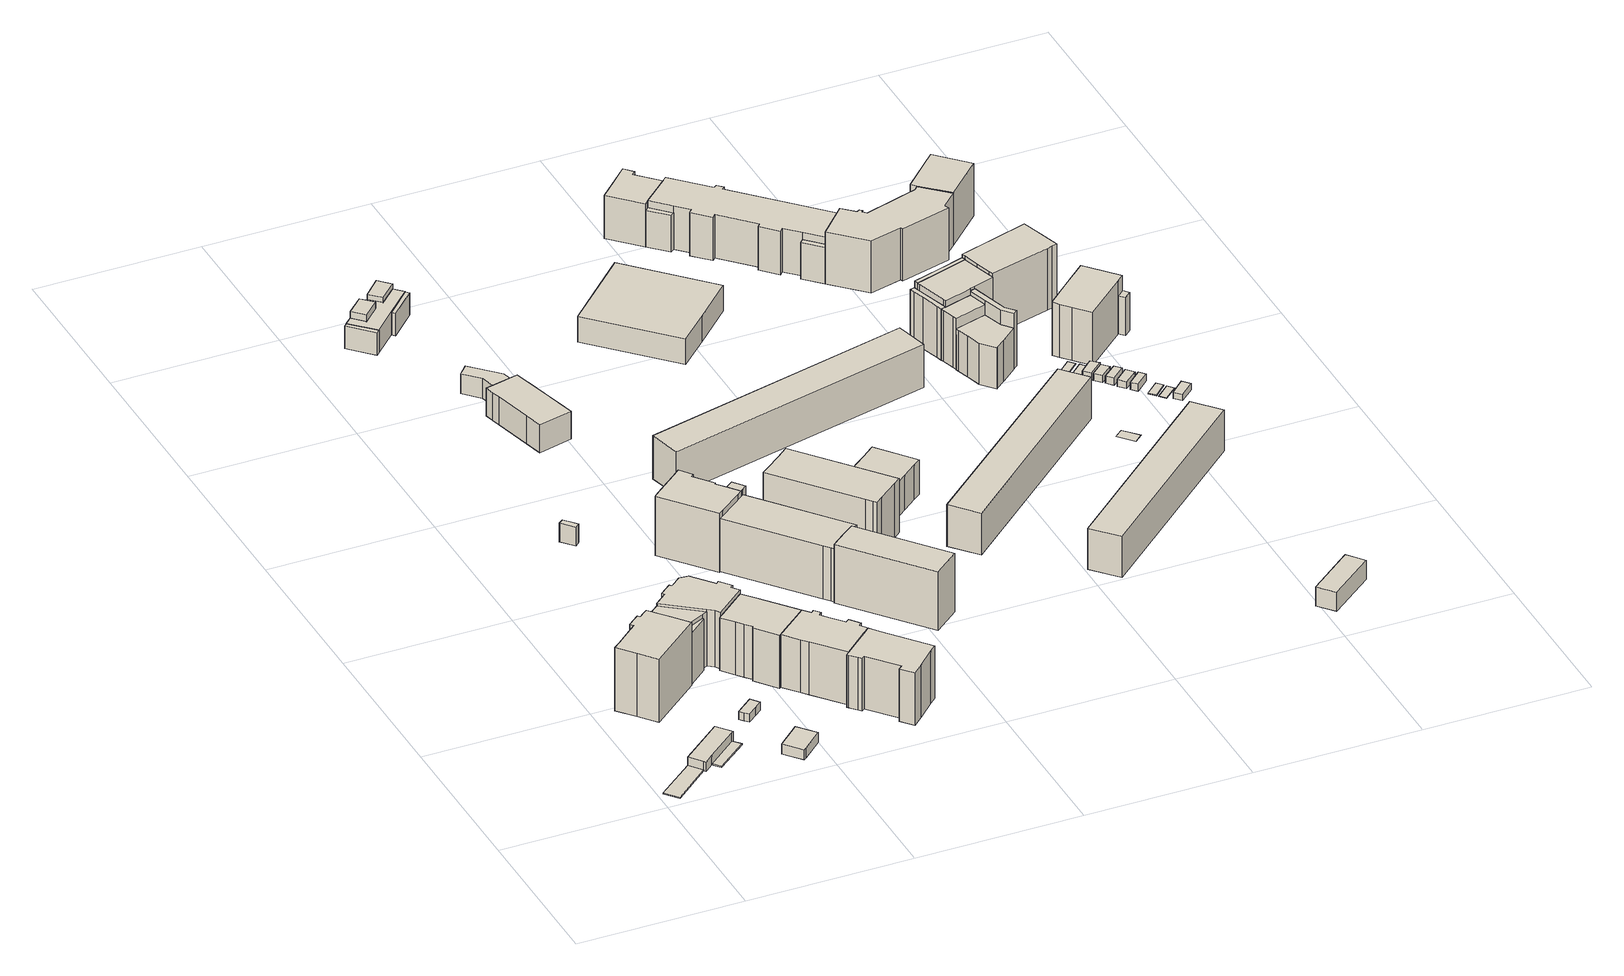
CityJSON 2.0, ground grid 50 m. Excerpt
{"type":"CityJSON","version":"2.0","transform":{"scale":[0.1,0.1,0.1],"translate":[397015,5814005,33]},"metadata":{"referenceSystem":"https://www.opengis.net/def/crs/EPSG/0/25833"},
"CityObjects":{
"building1":{"type":"Building","attributes":{"Gemeindeschluessel":"11000009","BezugspunktDach":"2200","function":"31001_2463","measuredHeight":0.417,"storeysAboveGround":1},"address":[{"country":"Germany","locality":"Berlin","thoroughfareNumber":"5 (2)","thoroughfareName":"Rinkartstraße"}],"geometry":[{"type":"Solid","lod":"1","boundaries":[[[[0,1,2,3]],[[4,5,6,7]],[[4,7,3,2]],[[5,4,2,1]],[[6,5,1,0]],[[7,6,0,3]]]]}]},
"building2":{"type":"Building","attributes":{"Gemeindeschluessel":"11000009","BezugspunktDach":"2200","function":"31001_2463","measuredHeight":3,"storeysAboveGround":1},"address":[{"country":"Germany","locality":"Berlin","thoroughfareNumber":"5 (1)","thoroughfareName":"Rinkartstraße"}],"geometry":[{"type":"Solid","lod":"1","boundaries":[[[[8,9,10,11,12,13,14]],[[15,16,17,18,19,5,4]],[[15,4,14,13]],[[16,15,13,12]],[[17,16,12,11]],[[18,17,11,10]],[[19,18,10,9]],[[5,19,9,8]],[[4,5,8,14]]]]}]},
"building3":{"type":"Building","attributes":{"Gemeindeschluessel":"11000009","BezugspunktDach":"2200","function":"31001_2020","measuredHeight":0.44,"storeysAboveGround":1},"address":[{"country":"Germany","locality":"Berlin","thoroughfareNumber":"176 (1)","thoroughfareName":"Kiefholzstraße"}],"geometry":[{"type":"Solid","lod":"1","boundaries":[[[[20,21,22,23]],[[17,24,25,18]],[[17,18,23,22]],[[24,17,22,21]],[[25,24,21,20]],[[18,25,20,23]]]]}]},
"building4":{"type":"Building","attributes":{"Gemeindeschluessel":"11000009","BezugspunktDach":"2200","function":"31001_1010","measuredHeight":25.44,"storeysAboveGround":4},"address":[{"country":"Germany","locality":"Berlin","thoroughfareNumber":"3","thoroughfareName":"Rinkartstraße"}],"geometry":[{"type":"Solid","lod":"1","boundaries":[[[[26,27,28,29,30,31,32,33,34,35,36,37,38,39]],[[40,41,42,43,44,45,46,47,48,49,50,51,52,53]],[[40,53,39,38]],[[41,40,38,37]],[[42,41,37,36]],[[43,42,36,35]],[[44,43,35,34]],[[45,44,34,33]],[[46,45,33,32]],[[47,46,32,31]],[[48,47,31,30]],[[49,48,30,29]],[[50,49,29,28]],[[51,50,28,27]],[[52,51,27,26]],[[53,52,26,39]]]]}]},
"building5":{"type":"Building","attributes":{"Gemeindeschluessel":"11000009","BezugspunktDach":"2200","function":"31001_2020","measuredHeight":3.13,"storeysAboveGround":1},"address":[{"country":"Germany","locality":"Berlin","thoroughfareNumber":"176 (2)","thoroughfareName":"Kiefholzstraße"}],"geometry":[{"type":"Solid","lod":"1","boundaries":[[[[54,55,56,57,58]],[[59,60,61,62,63]],[[59,63,58,57]],[[60,59,57,56]],[[61,60,56,55]],[[62,61,55,54]],[[63,62,54,58]]]]}]},
"building6":{"type":"Building","attributes":{"Gemeindeschluessel":"11000009","BezugspunktDach":"2200","function":"31001_2143","measuredHeight":3.17,"storeysAboveGround":1},"address":[{"country":"Germany","locality":"Berlin","thoroughfareNumber":"174 (1)","thoroughfareName":"Kiefholzstraße"}],"geometry":[{"type":"Solid","lod":"1","boundaries":[[[[64,65,66,67,68,69,70]],[[71,72,73,74,75,76,77]],[[71,77,70,69]],[[72,71,69,68]],[[73,72,68,67]],[[74,73,67,66]],[[75,74,66,65]],[[76,75,65,64]],[[77,76,64,70]]]]}]},
"building7":{"type":"Building","attributes":{"Gemeindeschluessel":"11000009","function":"31001_1010"},"address":[{"country":"Germany","locality":"Berlin","thoroughfareNumber":"174, 175","thoroughfareName":"Kiefholzstraße"},{"country":"Germany","locality":"Berlin","thoroughfareNumber":"1","thoroughfareName":"Rinkartstraße"}],"children":["building7-1","building7-2","building7-3","building7-4"]},
"building7-1":{"type":"BuildingPart","attributes":{"BezugspunktDach":"2200","measuredHeight":18.48,"storeysAboveGround":4},"parents":["building7"],"geometry":[{"type":"Solid","lod":"1","boundaries":[[[[78,79,80,81,82,83,84,85,86,87,88,89,90,91,92,93]],[[94,95,96,97,98,99,100,101,102,103,104,105,106,107,108,109]],[[94,109,93,92]],[[98,97,89,88]],[[99,98,88,87]],[[100,99,87,86]],[[101,100,86,85]],[[102,101,85,84]],[[103,102,84,83]],[[104,103,83,82]],[[105,104,82,81]],[[106,105,81,80]],[[107,106,80,79]],[[108,107,79,78]],[[109,108,78,93]],[[95,94,92,91]],[[96,95,91,90]],[[97,96,90,89]]]]}]},
"building7-2":{"type":"BuildingPart","attributes":{"BezugspunktDach":"2200","measuredHeight":18.5,"storeysAboveGround":4},"parents":["building7"],"geometry":[{"type":"MultiSurface","lod":"1","boundaries":[[[110,111,112,113,114,115,116,117,118]],[[119,120,121,122,123,124,125,126,127]],[[119,127,118,117]],[[123,122,114,113]],[[128,129,113,112]],[[125,124,112,111]],[[126,125,111,110]],[[127,126,110,118]],[[120,119,117,116]],[[121,120,116,115]],[[130,122,121,115,114]],[[124,123,129,128]]]}]},
"building7-3":{"type":"BuildingPart","attributes":{"BezugspunktDach":"2200","measuredHeight":16.47,"storeysAboveGround":4},"parents":["building7"],"geometry":[{"type":"Solid","lod":"1","boundaries":[[[[131,132,129,128]],[[123,133,134,124]],[[133,123,129,132]],[[134,133,132,131]],[[124,134,131,128]],[[123,124,128,129]]]]}]},
"building7-4":{"type":"BuildingPart","attributes":{"BezugspunktDach":"2200","measuredHeight":18.3,"storeysAboveGround":4},"parents":["building7"],"geometry":[{"type":"MultiSurface","lod":"1","boundaries":[[[135,136,137,138,139,140,141,142,143,144,145,146,147,148,149]],[[150,151,152,153,154,155,156,157,158,159,97,94,160,122,119]],[[150,119,149,148]],[[151,150,148,147]],[[152,151,147,146]],[[153,152,146,145]],[[154,153,145,144]],[[155,154,144,143]],[[156,155,143,142]],[[157,156,142,141]],[[158,157,141,140]],[[159,158,140,139]],[[97,159,139,138]],[[92,91,90,89,138,137]],[[161,97,96]],[[160,94,137,136]],[[122,160,136,135]],[[117,116,115,114,135,149]],[[94,162,95,91,92]],[[161,96,90,91,95]],[[96,97,89,90]],[[119,163,120,116,117]],[[164,120,121,115,116]],[[121,122,114,115]]]}]},
"building8":{"type":"Building","attributes":{"Gemeindeschluessel":"11000009","BezugspunktDach":"2200","function":"31001_2412","measuredHeight":7.16,"storeysAboveGround":1},"address":[{"country":"Germany","locality":"Berlin","thoroughfareNumber":"5 (1)","thoroughfareName":"Mosischstraße"}],"geometry":[{"type":"Solid","lod":"1","boundaries":[[[[165,166,167,168,169]],[[170,171,172,173,174]],[[170,174,169,168]],[[171,170,168,167]],[[172,171,167,166]],[[173,172,166,165]],[[174,173,165,169]]]]}]},
"building9":{"type":"Building","attributes":{"Gemeindeschluessel":"11000009","BezugspunktDach":"2200","function":"31001_1010","measuredHeight":18.84,"storeysAboveGround":4},"address":[{"country":"Germany","locality":"Berlin","thoroughfareNumber":"176","thoroughfareName":"Kiefholzstraße"}],"geometry":[{"type":"Solid","lod":"1","boundaries":[[[[175,176,177,178,179,180,181,182,183,184,185,186,187,188,189,190,86,191,84,83]],[[102,192,100,193,194,195,196,197,198,199,200,201,202,203,204,205,206,207,208,103]],[[102,103,83,84]],[[192,102,84,191]],[[100,192,191,86]],[[193,100,86,190]],[[194,193,190,189]],[[195,194,189,188]],[[196,195,188,187]],[[197,196,187,186]],[[198,197,186,185]],[[199,198,185,184]],[[200,199,184,183]],[[201,200,183,182]],[[202,201,182,181]],[[203,202,181,180]],[[204,203,180,179]],[[205,204,179,178]],[[206,205,178,177]],[[207,206,177,176]],[[208,207,176,175]],[[103,208,175,83]]]]}]},
"building10":{"type":"Building","attributes":{"Gemeindeschluessel":"11000009","BezugspunktDach":"2200","function":"31001_1010","measuredHeight":18.87,"storeysAboveGround":4},"address":[{"country":"Germany","locality":"Berlin","thoroughfareNumber":"178","thoroughfareName":"Kiefholzstraße"}],"geometry":[{"type":"Solid","lod":"1","boundaries":[[[[209,210,211,212,213,214,215,216,217,218,219,220,221,222,223,224,225]],[[206,205,204,203,226,227,228,229,230,231,232,233,234,235,236,237,238]],[[206,238,225,224]],[[205,206,224,223]],[[204,205,223,222]],[[203,204,222,221]],[[226,203,221,220]],[[227,226,220,219]],[[228,227,219,218]],[[229,228,218,217]],[[230,229,217,216]],[[231,230,216,215]],[[232,231,215,214]],[[233,232,214,213]],[[234,233,213,212]],[[235,234,212,211]],[[236,235,211,210]],[[237,236,210,209]],[[238,237,209,225]]]]}]},
"building11":{"type":"Building","attributes":{"Gemeindeschluessel":"11000009","function":"31001_1010"},"address":[{"country":"Germany","locality":"Berlin","thoroughfareNumber":"271","thoroughfareName":"Kiefholzstraße"}],"children":["building11-1","building11-2"]},
"building11-1":{"type":"BuildingPart","attributes":{"BezugspunktDach":"2200","measuredHeight":19.83,"storeysAboveGround":4},"parents":["building11"],"geometry":[{"type":"MultiSurface","lod":"1","boundaries":[[[239,240,241,242,243,244,245,246,247,248,249,250,251]],[[252,253,254,255,256,257,258,259,260,261,262,263,264]],[[252,264,251,250]],[[253,252,250,249]],[[254,253,249,248]],[[255,254,248,247]],[[256,255,247,246]],[[257,256,246,245]],[[258,257,245,244]],[[259,258,244,243]],[[260,259,243,242],[260,242,243,259]],[[261,260,242,241]],[[262,261,241,240]],[[263,262,240,239]],[[264,263,239,251]]]}]},
"building11-2":{"type":"BuildingPart","attributes":{"BezugspunktDach":"2200","measuredHeight":19.05,"storeysAboveGround":4},"parents":["building11"],"geometry":[{"type":"Solid","lod":"1","boundaries":[[[[242,265,266,267,243]],[[268,269,270,260,259]],[[268,259,243,267]],[[269,268,267,266]],[[270,269,266,265]],[[260,270,265,242]],[[259,260,242,243]]]]}]},
"building12":{"type":"Building","attributes":{"Gemeindeschluessel":"11000009","function":"31001_1010"},"address":[{"country":"Germany","locality":"Berlin","thoroughfareNumber":"17, 19","thoroughfareName":"Schöntaler Weg"}],"children":["building12-1","building12-2","building12-3","building12-4","building12-5"]},
"building12-1":{"type":"BuildingPart","attributes":{"BezugspunktDach":"2200","measuredHeight":9.29,"storeysAboveGround":3},"parents":["building12"],"geometry":[{"type":"MultiSurface","lod":"1","boundaries":[[[271,272,273,274,275]],[[276,277,278,279,280]],[[276,280,275,274]],[[277,276,274,273]],[[281,282,273,272]],[[283,284,281,278,272,271]],[[285,286,284,271,275]],[[278,277,282,281]],[[279,278,281,284,283]],[[280,279,284,286,285]]]}]},
"building12-2":{"type":"BuildingPart","attributes":{"BezugspunktDach":"2200","measuredHeight":7.17,"storeysAboveGround":3},"parents":["building12"],"geometry":[{"type":"MultiSurface","lod":"1","boundaries":[[[287,288,289,290]],[[291,292,293,294]],[[291,294,290,289]],[[293,292,288,287]],[[294,293,287,290]],[[292,291,289,288,295]]]}]},
"building12-3":{"type":"BuildingPart","attributes":{"BezugspunktDach":"2200","measuredHeight":7.27,"storeysAboveGround":3},"parents":["building12"],"geometry":[{"type":"MultiSurface","lod":"1","boundaries":[[[296,297,298,299,300,301,282,281,284,286,302]],[[280,279,278,277,303,304,305,306,307,292,291]],[[280,291,302,286]],[[278,279,284,279,278,281]],[[277,278,277,282]],[[303,277,282,301]],[[306,305,299,298]],[[308,309,298,297]],[[306,310,306,307]],[[292,307,297,296]],[[289,288,296,302]],[[279,280,286,284,311]],[[281,282,277,278]],[[303,301,300,304]],[[305,312,304,300,299]],[[307,306,310,309,308]],[[291,292,288,289]]]}]},
"building12-4":{"type":"BuildingPart","attributes":{"BezugspunktDach":"2200","measuredHeight":8.97,"storeysAboveGround":3},"parents":["building12"],"geometry":[{"type":"MultiSurface","lod":"1","boundaries":[[[313,314,315,316]],[[317,305,304,303]],[[317,303,316,315]],[[305,317,315,314]],[[304,300,299,318,314,313]],[[319,301,300,313,316]],[[305,318,299,300,304,320]],[[303,304,300,301,319]]]}]},
"building12-5":{"type":"BuildingPart","attributes":{"BezugspunktDach":"2200","measuredHeight":7.18,"storeysAboveGround":3},"parents":["building12"],"geometry":[{"type":"Solid","lod":"1","boundaries":[[[[321,322,309,308]],[[306,323,324,307]],[[323,306,309,322]],[[324,323,322,321]],[[307,324,321,308]],[[306,307,308,309]]]]}]},
"building13":{"type":"Building","attributes":{"Gemeindeschluessel":"11000009","function":"31001_3062"},"address":[{"country":"Germany","locality":"Berlin","thoroughfareNumber":"274 (1)","thoroughfareName":"Kiefholzstraße"}],"children":["building13-1","building13-2"]},
"building13-1":{"type":"BuildingPart","attributes":{"BezugspunktDach":"2200","measuredHeight":11.91,"storeysAboveGround":1},"parents":["building13"],"geometry":[{"type":"Solid","lod":"1","boundaries":[[[[325,326,327,328,329,330,331,332,333,334,335,336]],[[337,338,339,340,341,342,343,344,345,346,347,348]],[[337,348,336,335]],[[338,337,335,334],[338,349,350,337]],[[339,338,334,333]],[[340,339,333,332]],[[341,340,332,331]],[[342,341,331,330]],[[343,342,330,329]],[[344,343,329,328]],[[345,344,328,327]],[[346,345,327,326]],[[347,346,326,325]],[[348,347,325,336]],[[349,338,337,350]]]]}]},
"building13-2":{"type":"BuildingPart","attributes":{"BezugspunktDach":"2200","measuredHeight":6.35,"storeysAboveGround":1},"parents":["building13"],"geometry":[{"type":"Solid","lod":"1","boundaries":[[[[351,350,349,352,353,354]],[[355,356,338,337,357,358]],[[355,358,354,353]],[[356,355,353,352]],[[338,356,352,349]],[[357,337,350,351]],[[358,357,351,354]],[[338,349,350,337]]]]}]},
"building14":{"type":"Building","attributes":{"Gemeindeschluessel":"11000009","BezugspunktDach":"2200","function":"31001_1010","measuredHeight":18.41,"storeysAboveGround":4},"address":[{"country":"Germany","locality":"Berlin","thoroughfareNumber":"269, 270","thoroughfareName":"Kiefholzstraße"}],"geometry":[{"type":"Solid","lod":"1","boundaries":[[[[359,360,361,362,363,364,365,366,367,368,369,370]],[[371,372,373,374,375,376,377,378,379,380,381,382]],[[371,382,370,369]],[[372,371,369,368]],[[373,372,368,367]],[[374,373,367,366]],[[375,374,366,365]],[[376,375,365,364]],[[377,376,364,363]],[[378,377,363,362]],[[379,378,362,361]],[[380,379,361,360]],[[381,380,360,359]],[[382,381,359,370]]]]}]},
"building15":{"type":"Building","attributes":{"Gemeindeschluessel":"11000009","BezugspunktDach":"2200","function":"31001_2143","measuredHeight":6.14,"storeysAboveGround":1},"address":[{"country":"Germany","locality":"Berlin","thoroughfareNumber":"271 (1)","thoroughfareName":"Kiefholzstraße"}],"geometry":[{"type":"Solid","lod":"1","boundaries":[[[[383,384,385,386]],[[387,388,389,390]],[[387,390,386,385]],[[388,387,385,384]],[[389,388,384,383]],[[390,389,383,386]]]]}]},
"building16":{"type":"Building","attributes":{"Gemeindeschluessel":"11000009","BezugspunktDach":"2200","function":"31001_2143","measuredHeight":5.46,"storeysAboveGround":1},"address":[{"country":"Germany","locality":"Berlin","thoroughfareNumber":"5 (3)","thoroughfareName":"Mosischstraße"}],"geometry":[{"type":"Solid","lod":"1","boundaries":[[[[391,392,393,394,395]],[[396,397,398,399,400]],[[396,400,395,394]],[[397,396,394,393]],[[398,397,393,392]],[[399,398,392,391]],[[400,399,391,395]]]]}]},
"building17":{"type":"Building","attributes":{"Gemeindeschluessel":"11000009","BezugspunktDach":"2200","function":"31001_1010","measuredHeight":20.75,"storeysAboveGround":5},"address":[{"country":"Germany","locality":"Berlin","thoroughfareNumber":"267, 268","thoroughfareName":"Kiefholzstraße"}],"geometry":[{"type":"Solid","lod":"1","boundaries":[[[[401,402,403,404,405]],[[406,407,408,409,410]],[[406,410,405,404]],[[407,406,404,403]],[[408,407,403,402]],[[409,408,402,401]],[[410,409,401,405]]]]}]},
"building18":{"type":"Building","attributes":{"Gemeindeschluessel":"11000009","BezugspunktDach":"2200","function":"31001_1010","measuredHeight":18.74,"storeysAboveGround":4},"address":[{"country":"Germany","locality":"Berlin","thoroughfareNumber":"269 (1)","thoroughfareName":"Kiefholzstraße"}],"geometry":[{"type":"Solid","lod":"1","boundaries":[[[[411,412,413,414,415,416,417,418,419,420,421,422,423]],[[424,425,426,427,428,429,430,431,432,433,434,435,436]],[[424,436,423,422]],[[425,424,422,421]],[[426,425,421,420]],[[427,426,420,419]],[[428,427,419,418]],[[429,428,418,417]],[[430,429,417,416]],[[431,430,416,415]],[[432,431,415,414]],[[433,432,414,413]],[[434,433,413,412]],[[435,434,412,411]],[[436,435,411,423]]]]}]},
"building19":{"type":"Building","attributes":{"Gemeindeschluessel":"11000009","BezugspunktDach":"2200","function":"31001_2143","measuredHeight":5.29,"storeysAboveGround":1},"address":[{"country":"Germany","locality":"Berlin","thoroughfareNumber":"269 (3)","thoroughfareName":"Kiefholzstraße"}],"geometry":[{"type":"Solid","lod":"1","boundaries":[[[[437,438,439,440]],[[441,442,443,444]],[[441,444,440,439]],[[442,441,439,438]],[[443,442,438,437]],[[444,443,437,440]]]]}]},
"building20":{"type":"Building","attributes":{"Gemeindeschluessel":"11000009","BezugspunktDach":"2200","function":"31001_1010","measuredHeight":12.36,"storeysAboveGround":3},"address":[{"country":"Germany","locality":"Berlin","thoroughfareNumber":"269 (2)","thoroughfareName":"Kiefholzstraße"}],"geometry":[{"type":"Solid","lod":"1","boundaries":[[[[445,446,447,448,449,450,451,452,453,454]],[[455,443,456,442,457,458,459,460,461,462]],[[455,462,454,453]],[[443,455,453,452]],[[456,443,452,451]],[[442,456,451,450]],[[457,442,450,449]],[[458,457,449,448]],[[459,458,448,447]],[[460,459,447,446]],[[461,460,446,445]],[[462,461,445,454]]]]}]},
"building21":{"type":"Building","attributes":{"Gemeindeschluessel":"11000009","BezugspunktDach":"2200","function":"31001_1010","measuredHeight":13.88,"storeysAboveGround":4},"address":[{"country":"Germany","locality":"Berlin","thoroughfareNumber":"11, 13, 5, 7, 9","thoroughfareName":"Mosischstraße"}],"geometry":[{"type":"Solid","lod":"1","boundaries":[[[[463,464,465,466]],[[467,468,469,470]],[[467,470,466,465]],[[468,467,465,464]],[[469,468,464,463]],[[470,469,463,466]]]]}]},
"building22":{"type":"Building","attributes":{"Gemeindeschluessel":"11000009","BezugspunktDach":"2200","function":"31001_3211","measuredHeight":8.35,"storeysAboveGround":1},"address":[{"country":"Germany","locality":"Berlin","thoroughfareNumber":"10","thoroughfareName":"Mosischstraße"}],"geometry":[{"type":"Solid","lod":"1","boundaries":[[[[471,472,473,474,475,476]],[[477,478,479,480,481,482]],[[477,482,476,475]],[[478,477,475,474]],[[479,478,474,473]],[[480,479,473,472]],[[481,480,472,471]],[[482,481,471,476]]]]}]},
"building23":{"type":"Building","attributes":{"Gemeindeschluessel":"11000009","BezugspunktDach":"2200","function":"31001_1010","measuredHeight":13.39,"storeysAboveGround":4},"address":[{"country":"Germany","locality":"Berlin","thoroughfareNumber":"14, 15, 16, 17, 18","thoroughfareName":"Ludwig-Klapp-Straße"}],"geometry":[{"type":"Solid","lod":"1","boundaries":[[[[483,484,485,486]],[[487,488,489,490]],[[487,490,486,485]],[[488,487,485,484]],[[489,488,484,483]],[[490,489,483,486]]]]}]},
"building24":{"type":"Building","attributes":{"Gemeindeschluessel":"11000009","BezugspunktDach":"2200","function":"31001_1010","measuredHeight":13.17,"storeysAboveGround":4},"address":[{"country":"Germany","locality":"Berlin","thoroughfareNumber":"10, 11, 12, 13","thoroughfareName":"Ludwig-Klapp-Straße"}],"geometry":[{"type":"Solid","lod":"1","boundaries":[[[[491,492,493,494]],[[495,496,497,498]],[[495,498,494,493]],[[496,495,493,492]],[[497,496,492,491]],[[498,497,491,494]]]]}]},
"building25":{"type":"Building","attributes":{"Gemeindeschluessel":"11000009","BezugspunktDach":"2200","function":"31001_2000","measuredHeight":6.13,"storeysAboveGround":2},"address":[{"country":"Germany","locality":"Berlin","thoroughfareNumber":"93 (2)","thoroughfareName":"Baumschulenstraße"}],"geometry":[{"type":"Solid","lod":"1","boundaries":[[[[499,500,501,502]],[[503,504,505,506]],[[503,506,502,501]],[[504,503,501,500]],[[505,504,500,499]],[[506,505,499,502]]]]}]},
"building26":{"type":"Building","attributes":{"Gemeindeschluessel":"11000009","function":"31001_1010"},"address":[{"country":"Germany","locality":"Berlin","thoroughfareNumber":"3A","thoroughfareName":"Mosischstraße"}],"children":["building26-1","building26-2","building26-3","building26-4","building26-5","building26-6"]},
"building26-1":{"type":"BuildingPart","attributes":{"BezugspunktDach":"2200","measuredHeight":19.39,"storeysAboveGround":6},"parents":["building26"],"geometry":[{"type":"MultiSurface","lod":"1","boundaries":[[[507,508,509,510,511,512,513,514,515,516,517,518]],[[519,520,521,522,523,524,525,526,527,528,529,530]],[[519,530,531,519,517]],[[520,519,517,516]],[[521,520,516,515]],[[522,521,515,514]],[[523,522,514,513]],[[524,523,513,512]],[[532,533,512,511]],[[526,534,532,511,510]],[[527,526,527,535,536,510,509]],[[537,535,509,508]],[[538,537,528,529,528,508,507]],[[539,538,529,530,529,507,518]],[[517,519,531,540]],[[518,540,541,531,530]],[[525,524,533,532]],[[525,532,534,526]],[[536,535,527,526]],[[528,527,535,537]],[[529,528,537,538]],[[530,529,538,539]]]}]},
"building26-2":{"type":"BuildingPart","attributes":{"BezugspunktDach":"2200","measuredHeight":17.79,"storeysAboveGround":6},"parents":["building26"],"geometry":[{"type":"MultiSurface","lod":"1","boundaries":[[[534,542,543,544,545,546,533,532]],[[524,547,548,549,550,551,526,525]],[[547,524,533,546]],[[548,547,546,545]],[[549,548,545,544]],[[552,553,544,543]],[[554,552,550,543,542]],[[526,551,526,536,555,542,534]],[[524,525,532,533,556]],[[557,533,524]],[[550,549,553,552]],[[551,550,552,554]],[[555,536,526,551]],[[526,534,532,525]]]}]},
"building26-3":{"type":"BuildingPart","attributes":{"BezugspunktDach":"2200","measuredHeight":20.2,"storeysAboveGround":6},"parents":["building26"],"geometry":[{"type":"MultiSurface","lod":"1","boundaries":[[[558,559,560,561,562,563]],[[564,565,519,531,530,566]],[[564,566,563,562]],[[565,564,562,561]],[[519,565,561,560]],[[540,517,519,560,559]],[[518,540,531,559,558]],[[566,567,539,558,563]],[[531,519,517,540]],[[530,531,540,518]],[[530,539,567,566]]]}]},
"building26-4":{"type":"BuildingPart","attributes":{"BezugspunktDach":"2200","measuredHeight":13.23,"storeysAboveGround":6},"parents":["building26"],"geometry":[{"type":"MultiSurface","lod":"1","boundaries":[[[568,569,570,571,572,573,553,552,554,574]],[[575,576,577,578,579,580,581,582,583,584]],[[575,584,585,586,551]],[[576,575,551,550]],[[577,576,552,550,549,587]],[[578,577,553,573]],[[579,578,573,572]],[[580,579,572,571]],[[581,580,571,570]],[[582,581,570,569]],[[583,582,569,568]],[[584,583,568,574]],[[551,586,585,574,554]],[[550,551,554,552]],[[587,549,550,552,553]]]}]},
"building26-5":{"type":"BuildingPart","attributes":{"BezugspunktDach":"2200","measuredHeight":16.52,"storeysAboveGround":6},"parents":["building26"],"geometry":[{"type":"MultiSurface","lod":"1","boundaries":[[[588,589,590,555,536,535,591]],[[527,526,551,586,592,593,594]],[[574,554,555,590]],[[592,586,590,589]],[[593,592,589,588]],[[594,593,588,591]],[[527,594,591,535]],[[527,535,536,526]],[[551,526,536,555]],[[586,551,554,574]]]}]},
"building26-6":{"type":"BuildingPart","attributes":{"BezugspunktDach":"2200","measuredHeight":16.52,"storeysAboveGround":6},"parents":["building26"],"geometry":[{"type":"MultiSurface","lod":"1","boundaries":[[[595,596,597,591,535,539,567,598]],[[566,530,527,594,599,600,601,602]],[[566,602,598,567]],[[599,594,591,597]],[[600,599,597,596]],[[601,600,596,595]],[[602,601,595,598]],[[530,566,567,539]],[[527,528,537,535]],[[529,538,537,528]],[[530,539,538,603,529]],[[535,591,594,527]]]}]},
"building27":{"type":"Building","attributes":{"Gemeindeschluessel":"11000009","function":"31001_1010"},"address":[{"country":"Germany","locality":"Berlin","thoroughfareNumber":"2, 4","thoroughfareName":"Mosischstraße"},{"country":"Germany","locality":"Berlin","thoroughfareNumber":"10, 2, 4, 6, 8","thoroughfareName":"Schöntaler Weg"}],"children":["building27-1","building27-2","building27-3","building27-4","building27-5","building27-6"]},
"building27-1":{"type":"BuildingPart","attributes":{"BezugspunktDach":"2200","measuredHeight":17.76,"storeysAboveGround":3},"parents":["building27"],"geometry":[{"type":"MultiSurface","lod":"1","boundaries":[[[604,605,606,607,608,609,610,611,612,613,614,615,616,617,618,619,620,621,622,623,624,625]],[[626,627,628,629,630,631,632,633,634,635,636,637,638,639,640,641,642,643,644,645,646,647]],[[648,649,650,626,647,650,649,651,625,624]],[[652,648,624,623]],[[629,628,622,621]],[[630,629,621,620]],[[631,630,620,619]],[[632,631,619,618]],[[633,632,618,617]],[[634,633,617,616]],[[653,654,614,613]],[[638,637,613,612]],[[639,638,612,611]],[[640,639,611,610]],[[641,640,610,609]],[[642,641,609,608]],[[643,642,608,607]],[[644,643,607,606]],[[645,644,606,605]],[[646,645,605,604]],[[655,656,646,604,625]],[[626,650,649,648]],[[651,649,650,647]],[[627,626,648,652]],[[635,634,616,615]],[[636,635,615,614]],[[637,636,654,653]],[[647,646,656,655]]]}]},
"building27-2":{"type":"BuildingPart","attributes":{"BezugspunktDach":"2200","measuredHeight":17.55,"storeysAboveGround":3},"parents":["building27"],"geometry":[{"type":"MultiSurface","lod":"1","boundaries":[[[657,649,652,658,659,660,661,662]],[[663,664,665,666,627,650,667,668]],[[663,668,662,661]],[[664,663,661,660]],[[665,664,660,659]],[[666,665,659,658]],[[627,666,658,652]],[[667,669,655,651,657]],[[668,667,657,662]],[[650,626,648,649]],[[652,648,670,626,627]],[[650,649,651,647]],[[647,655,669,667]]]}]},
"building27-3":{"type":"BuildingPart","attributes":{"BezugspunktDach":"2200","measuredHeight":11.84,"storeysAboveGround":3},"parents":["building27"],"geometry":[{"type":"Solid","lod":"1","boundaries":[[[[671,654,653,672]],[[637,636,673,674]],[[637,674,672,653]],[[674,673,671,672]],[[653,654,636,637]],[[673,636,654,671]]]]}]},
"building27-4":{"type":"BuildingPart","attributes":{"BezugspunktDach":"2200","measuredHeight":19.92,"storeysAboveGround":3},"parents":["building27"],"geometry":[{"type":"Solid","lod":"1","boundaries":[[[[675,676,677,678,679]],[[680,681,682,683,684]],[[680,684,679,678]],[[681,680,678,677]],[[682,681,677,676]],[[683,685,686,682,676,675]],[[684,683,675,679]],[[682,686,685,683]]]]}]},
"building27-5":{"type":"BuildingPart","attributes":{"BezugspunktDach":"2200","measuredHeight":11.84,"storeysAboveGround":3},"parents":["building27"],"geometry":[{"type":"Solid","lod":"1","boundaries":[[[[687,656,655,669]],[[647,646,688,667]],[[647,667,669,655]],[[688,646,656,687]],[[667,688,687,669]],[[646,647,655,656]]]]}]},
"building27-6":{"type":"BuildingPart","attributes":{"BezugspunktDach":"2200","measuredHeight":16.73,"storeysAboveGround":3},"parents":["building27"],"geometry":[{"type":"MultiSurface","lod":"1","boundaries":[[[689,690,691,692,693,686,685,694,695,696,697,698,699,700,701]],[[634,702,703,704,705,706,707,683,682,708,709,710,711,712,673]],[[713,616,615,614,654,671,701,700]],[[702,634,700,699]],[[703,702,699,698]],[[704,703,698,697]],[[705,704,697,696]],[[706,705,696,695]],[[707,706,695,694]],[[683,707,694,685]],[[708,682,686,693]],[[709,708,693,692]],[[710,709,692,691]],[[711,710,691,690]],[[712,711,690,689]],[[673,712,689,701]],[[634,635,615,616,713]],[[636,614,615,635,714]],[[636,673,671,654]],[[685,686,682,683]]]}]},
"building28":{"type":"Building","attributes":{"Gemeindeschluessel":"11000009","BezugspunktDach":"2200","function":"31001_2140","measuredHeight":0.049,"storeysAboveGround":1},"address":[{"country":"Germany","locality":"Berlin","thoroughfareNumber":"10 (1)","thoroughfareName":"Ludwig-Klapp-Straße"}],"geometry":[{"type":"Solid","lod":"1","boundaries":[[[[715,716,717,718]],[[719,720,721,722]],[[719,722,718,717]],[[720,719,717,716]],[[721,720,716,715]],[[722,721,715,718]]]]}]},
"building29":{"type":"Building","attributes":{"Gemeindeschluessel":"11000009","BezugspunktDach":"2200","function":"31001_2463","measuredHeight":0.127,"storeysAboveGround":1},"address":[{"country":"Germany","locality":"Berlin","thoroughfareNumber":"4 (15)","thoroughfareName":"Ekkehardstraße"}],"geometry":[{"type":"Solid","lod":"1","boundaries":[[[[723,724,725,726]],[[727,728,729,730]],[[727,730,726,725]],[[728,727,725,724]],[[729,728,724,723]],[[730,729,723,726]]]]}]},
"building30":{"type":"Building","attributes":{"Gemeindeschluessel":"11000009","BezugspunktDach":"2200","function":"31001_2463","measuredHeight":0.354,"storeysAboveGround":1},"address":[{"country":"Germany","locality":"Berlin","thoroughfareNumber":"4 (14)","thoroughfareName":"Ekkehardstraße"}],"geometry":[{"type":"Solid","lod":"1","boundaries":[[[[731,732,733,734]],[[735,736,737,738]],[[735,738,734,733]],[[736,735,733,732]],[[737,736,732,731]],[[738,737,731,734]]]]}]},
"building31":{"type":"Building","attributes":{"Gemeindeschluessel":"11000009","BezugspunktDach":"2200","function":"31001_2463","measuredHeight":2.29,"storeysAboveGround":1},"address":[{"country":"Germany","locality":"Berlin","thoroughfareNumber":"4 (13)","thoroughfareName":"Ekkehardstraße"}],"geometry":[{"type":"Solid","lod":"1","boundaries":[[[[739,740,741,742]],[[743,744,745,746]],[[743,746,742,741]],[[744,743,741,740]],[[745,744,740,739]],[[746,745,739,742]]]]}]},
"building32":{"type":"Building","attributes":{"Gemeindeschluessel":"11000009","BezugspunktDach":"2200","function":"31001_2463","measuredHeight":2.35,"storeysAboveGround":1},"address":[{"country":"Germany","locality":"Berlin","thoroughfareNumber":"4 (12)","thoroughfareName":"Ekkehardstraße"}],"geometry":[{"type":"Solid","lod":"1","boundaries":[[[[747,748,749,750]],[[751,752,753,754]],[[751,754,750,749]],[[752,751,749,748]],[[753,752,748,747]],[[754,753,747,750]]]]}]},
"building33":{"type":"Building","attributes":{"Gemeindeschluessel":"11000009","BezugspunktDach":"2200","function":"31001_2463","measuredHeight":2.34,"storeysAboveGround":1},"address":[{"country":"Germany","locality":"Berlin","thoroughfareNumber":"4 (11)","thoroughfareName":"Ekkehardstraße"}],"geometry":[{"type":"Solid","lod":"1","boundaries":[[[[755,756,757,758]],[[759,760,761,762]],[[759,762,758,757]],[[760,759,757,756]],[[761,760,756,755]],[[762,761,755,758]]]]}]},
"building34":{"type":"Building","attributes":{"Gemeindeschluessel":"11000009","BezugspunktDach":"2200","function":"31001_1010","measuredHeight":21.73,"storeysAboveGround":4},"address":[{"country":"Germany","locality":"Berlin","thoroughfareNumber":"3","thoroughfareName":"Mosischstraße"}],"geometry":[{"type":"Solid","lod":"1","boundaries":[[[[763,764,765,766,767,768,769,770,771,772]],[[773,774,775,776,777,778,779,780,781,782]],[[773,782,772,771]],[[774,773,771,770]],[[775,774,770,769]],[[776,775,769,768]],[[777,776,768,767]],[[778,777,767,766]],[[779,778,766,765]],[[780,779,765,764]],[[781,780,764,763]],[[782,781,763,772]]]]}]},
"building35":{"type":"Building","attributes":{"Gemeindeschluessel":"11000009","BezugspunktDach":"2200","function":"31001_2463","measuredHeight":2.19,"storeysAboveGround":1},"address":[{"country":"Germany","locality":"Berlin","thoroughfareNumber":"4 (10)","thoroughfareName":"Ekkehardstraße"}],"geometry":[{"type":"Solid","lod":"1","boundaries":[[[[783,784,785,786]],[[787,788,789,790]],[[787,790,786,785]],[[788,787,785,784]],[[789,788,784,783]],[[790,789,783,786]]]]}]},
"building36":{"type":"Building","attributes":{"Gemeindeschluessel":"11000009","BezugspunktDach":"2200","function":"31001_2463","measuredHeight":2.39,"storeysAboveGround":1},"address":[{"country":"Germany","locality":"Berlin","thoroughfareNumber":"4 (9)","thoroughfareName":"Ekkehardstraße"}],"geometry":[{"type":"Solid","lod":"1","boundaries":[[[[791,792,793,794]],[[795,796,797,798]],[[795,798,794,793]],[[796,795,793,792]],[[797,796,792,791]],[[798,797,791,794]]]]}]},
"building37":{"type":"Building","attributes":{"Gemeindeschluessel":"11000009","BezugspunktDach":"2200","function":"31001_2463","measuredHeight":0.29,"storeysAboveGround":1},"address":[{"country":"Germany","locality":"Berlin","thoroughfareNumber":"4 (8)","thoroughfareName":"Ekkehardstraße"}],"geometry":[{"type":"Solid","lod":"1","boundaries":[[[[799,800,801,802]],[[803,804,805,806]],[[803,806,802,801]],[[804,803,801,800]],[[805,804,800,799]],[[806,805,799,802]]]]}]},
"building38":{"type":"Building","attributes":{"Gemeindeschluessel":"11000009","BezugspunktDach":"2200","function":"31001_2463","measuredHeight":0.139,"storeysAboveGround":1},"address":[{"country":"Germany","locality":"Berlin","thoroughfareNumber":"4 (7)","thoroughfareName":"Ekkehardstraße"}],"geometry":[{"type":"Solid","lod":"1","boundaries":[[[[807,808,809,810]],[[811,812,813,814]],[[811,814,810,809]],[[812,811,809,808]],[[813,812,808,807]],[[814,813,807,810]]]]}]},
"building39":{"type":"Building","attributes":{"Gemeindeschluessel":"11000009","BezugspunktDach":"2200","function":"31001_1010","measuredHeight":18.94,"storeysAboveGround":4},"address":[{"country":"Germany","locality":"Berlin","thoroughfareNumber":"3 (1)","thoroughfareName":"Mosischstraße"}],"geometry":[{"type":"Solid","lod":"1","boundaries":[[[[815,816,817,818,819,820,821,822,823,824,825]],[[826,827,828,829,830,831,832,833,834,835,836]],[[826,836,825,824]],[[827,826,824,823]],[[828,827,823,822]],[[829,828,822,821]],[[830,829,821,820]],[[831,830,820,819]],[[832,831,819,818]],[[833,832,818,817]],[[834,833,817,816]],[[835,834,816,815]],[[836,835,815,825]]]]}]},
"building40":{"type":"Building","attributes":{"Gemeindeschluessel":"11000009","BezugspunktDach":"2200","function":"31001_2463","measuredHeight":2.06,"storeysAboveGround":1},"address":[{"country":"Germany","locality":"Berlin","thoroughfareNumber":"4 (6)","thoroughfareName":"Ekkehardstraße"}],"geometry":[{"type":"Solid","lod":"1","boundaries":[[[[837,838,839,840]],[[841,842,843,844]],[[841,844,840,839]],[[842,841,839,838]],[[843,842,838,837]],[[844,843,837,840]]]]}]},
"building41":{"type":"Building","attributes":{"Gemeindeschluessel":"11000009","BezugspunktDach":"2200","function":"31001_2140","measuredHeight":12.24,"storeysAboveGround":1},"address":[{"country":"Germany","locality":"Berlin","thoroughfareNumber":"3 (2)","thoroughfareName":"Mosischstraße"}],"geometry":[{"type":"Solid","lod":"1","boundaries":[[[[845,846,847,848]],[[831,849,850,832]],[[831,832,848,847]],[[849,831,847,846]],[[850,849,846,845]],[[832,850,845,848]]]]}]}
},
"vertices":[
[41,8,26],[155,103,26],[125,141,26],[9,47,26],[125,141,22],[155,103,22],[41,8,22],[9,47,22],
[155,103,52],[159,98,52],[187,121,52],[281,199,52],[288,204,52],[253,247,52],[125,141,52],[253,247,22],[288,204,22],[281,199,22],[187,121,22],[159,98,22],
[205,98,26],[301,176,26],[281,199,26],[187,121,26],[301,176,22],[205,98,22],
[106,425,220],[148,374,220],[302,501,220],[260,553,220],[215,606,220],[201,595,220],[188,584,220],[182,591,220],[146,562,220],[153,554,220],[154,552,220],[117,521,220],[83,492,220],[63,476,220],[83,492,17],[117,521,17],[154,552,17],[153,554,17],[146,562,17],[182,591,17],[188,584,17],[201,595,17],[215,606,17],[260,553,17],[302,501,17],[148,374,17],[106,425,17],[63,476,17],
[423,40,54],[431,47,54],[492,101,54],[448,153,54],[379,91,54],[448,153,22],[492,101,22],[431,47,22],[423,40,22],[379,91,22],
[356,281,47],[366,269,47],[395,292,47],[416,310,47],[406,323,47],[397,335,47],[345,293,47],[397,335,21],[406,323,21],[416,310,21],[395,292,21],[366,269,21],[356,281,21],[345,293,21],
[428,495,190],[445,475,190],[461,456,190],[458,450,190],[508,386,190],[513,390,190],[536,409,190],[592,456,190],[614,474,190],[545,557,190],[528,578,190],[497,614,190],[476,597,190],[420,550,190],[404,537,190],[398,532,190],[404,537,20],[420,550,20],[476,597,20],[497,614,20],[528,578,20],[545,557,20],[614,474,20],[592,456,20],[536,409,20],[513,390,20],[508,386,20],[458,450,20],[461,456,20],[445,475,20],[428,495,20],[398,532,20],
[228,591,195],[273,537,195],[285,522,195],[360,559,195],[376,566,195],[351,585,195],[291,629,195],[266,648,195],[215,606,195],[266,648,20],[291,629,20],[351,585,20],[376,566,20],[360,559,20],[285,522,20],[273,537,20],[228,591,20],[215,606,20],[285,522,184],[360,559,184],[376,566,49],
[302,501,184],[360,551,184],[360,551,20],[302,501,20],
[376,566,203],[395,552,203],[404,537,203],[497,614,203],[479,636,203],[488,643,203],[460,677,203],[452,669,203],[399,733,203],[371,736,203],[339,709,203],[333,715,203],[297,686,203],[303,679,203],[266,648,203],[303,679,20],[297,686,20],[333,715,20],[339,709,20],[371,736,20],[399,733,20],[452,669,20],[460,677,20],[488,643,20],[479,636,20],[395,552,20],[450,575,20],[405,538,20],[268,646,20],[291,629,141],
[297,1236,85],[310,1249,85],[295,1267,85],[279,1285,85],[265,1274,85],[279,1285,25],[295,1267,25],[310,1249,25],[297,1236,25],[265,1274,25],
[552,344,190],[568,325,190],[643,236,190],[664,255,190],[719,303,190],[740,322,190],[724,342,190],[733,350,190],[709,380,190],[699,372,190],[668,408,190],[651,429,190],[647,434,190],[657,442,190],[642,460,190],[633,452,190],[592,455,190],[592,455,20],[633,452,20],[642,460,20],[657,442,20],[647,434,20],[651,429,20],[668,408,20],[699,372,20],[709,380,20],[733,350,20],[724,342,20],[740,322,20],[719,303,20],[664,255,20],[643,236,20],[568,325,20],[552,344,20],
[638,223,189],[656,202,189],[664,193,189],[673,201,189],[745,116,189],[734,107,189],[764,71,189],[795,100,189],[847,150,189],[867,169,189],[762,295,189],[746,315,189],[740,322,189],[719,303,189],[664,255,189],[643,236,189],[634,228,189],[746,315,20],[762,295,20],[867,169,20],[847,150,20],[795,100,20],[764,71,20],[734,107,20],[745,116,20],[673,201,20],[664,193,20],[656,202,20],[638,223,20],[634,228,20],
[603,979,200],[617,989,200],[687,1043,200],[701,1054,200],[674,1088,200],[651,1116,200],[654,1120,200],[610,1174,200],[618,1182,200],[591,1218,200],[563,1195,200],[494,1139,200],[480,1127,200],[494,1139,10],[563,1195,10],[591,1218,10],[618,1182,10],[610,1174,10],[654,1120,10],[651,1116,10],[674,1088,10],[701,1054,10],[687,1043,10],[617,989,10],[603,979,10],[480,1127,10],
[708,1059,200],[723,1071,200],[696,1105,200],[696,1105,10],[723,1071,10],[708,1059,10],
[198,2369,114],[246,2417,114],[220,2443,114],[213,2450,114],[165,2403,114],[213,2450,21],[220,2443,21],[246,2417,21],[198,2369,21],[165,2403,21],[246,2417,94],[220,2443,94],[198,2369,43],[198,2369,94],[165,2403,39],[165,2403,94],
[201,2307,93],[211,2317,93],[144,2382,93],[135,2374,93],[144,2382,21],[211,2317,21],[201,2307,21],[135,2374,21],[211,2317,50],
[211,2317,94],[277,2382,94],[352,2458,94],[327,2483,94],[277,2434,94],[244,2466,94],[144,2382,94],[244,2466,21],[277,2434,21],[327,2483,21],[352,2458,21],[277,2382,21],[277,2382,93],[352,2458,93],[352,2458,61],[198,2369,67],[303,2460,21],
[277,2434,110],[327,2483,110],[294,2517,110],[244,2466,110],[294,2517,21],[327,2483,92],[244,2466,30],[279,2436,21],
[285,2373,93],[361,2449,93],[361,2449,21],[285,2373,21],
[349,1887,112],[356,1861,112],[385,1746,112],[399,1692,112],[503,1718,112],[489,1771,112],[475,1827,112],[459,1886,112],[452,1912,112],[445,1939,112],[386,1925,112],[343,1915,112],[386,1925,23],[445,1939,23],[452,1912,23],[459,1886,23],[475,1827,23],[489,1771,23],[503,1718,23],[399,1692,23],[385,1746,23],[356,1861,23],[349,1887,23],[343,1915,23],[445,1939,87],[386,1925,87],
[369,1996,87],[430,1994,87],[353,2071,87],[325,2042,87],[353,2071,23],[430,1994,23],[369,1996,23],[325,2042,23],
[800,742,184],[815,724,184],[821,716,184],[838,729,184],[908,785,184],[925,798,184],[918,806,184],[903,824,184],[708,1059,184],[691,1047,184],[620,991,184],[603,979,184],[620,991,13],[691,1047,13],[708,1059,13],[903,824,13],[918,806,13],[925,798,13],[908,785,13],[838,729,13],[821,716,13],[815,724,13],[800,742,13],[603,979,13],
[723,1071,70],[759,1099,70],[731,1132,70],[696,1105,70],[731,1132,9],[759,1099,9],[723,1071,9],[696,1105,9],
[763,1196,47],[786,1215,47],[731,1285,47],[719,1276,47],[707,1266,47],[719,1276,9],[731,1285,9],[786,1215,9],[763,1196,9],[707,1266,9],
[1019,478,199],[1097,542,199],[901,779,199],[861,748,199],[821,716,199],[861,748,10],[901,779,10],[1097,542,10],[1019,478,10],[821,716,10],
[998,898,185],[1012,881,185],[1019,872,185],[1041,890,185],[1100,936,185],[1122,954,185],[1114,963,185],[1100,980,185],[906,1214,185],[884,1196,185],[871,1185,185],[825,1150,185],[802,1132,185],[825,1150,11],[871,1185,11],[884,1196,11],[906,1214,11],[1100,980,11],[1114,963,11],[1122,954,11],[1100,936,11],[1041,890,11],[1019,872,11],[1012,881,11],[998,898,11],[802,1132,11],
[1119,1174,68],[1151,1200,68],[1134,1221,68],[1104,1194,68],[1134,1221,15],[1151,1200,15],[1119,1174,15],[1104,1194,15],
[1156,1024,126],[1179,1042,126],[1223,1077,126],[1246,1095,126],[1157,1204,126],[1151,1200,126],[1134,1186,126],[1119,1174,126],[1090,1151,126],[1067,1133,126],[1090,1151,15],[1134,1186,15],[1157,1204,15],[1246,1095,15],[1223,1077,15],[1179,1042,15],[1156,1024,15],[1067,1133,15],
[649,1360,157],[1471,1557,157],[1446,1658,157],[625,1457,157],[1446,1658,18],[1471,1557,18],[649,1360,18],[625,1457,18],
[935,1920,105],[1021,2003,105],[1134,2114,105],[916,2336,105],[803,2225,105],[716,2140,105],[803,2225,22],[916,2336,22],[1134,2114,22],[1021,2003,22],[935,1920,22],[716,2140,22],
[1273,753,152],[1817,1232,152],[1752,1306,152],[1206,830,152],[1752,1306,18],[1817,1232,18],[1273,753,18],[1206,830,18],
[1569,493,152],[2075,938,152],[2008,1014,152],[1502,568,152],[2008,1014,20],[2075,938,20],[1569,493,20],[1502,568,20],
[2026,106,79],[2163,215,79],[2123,264,79],[1985,154,79],[2123,264,18],[2163,215,18],[2026,106,18],[1985,154,18],
[1553,1762,204],[1581,1670,204],[1583,1661,204],[1668,1687,204],[1668,1688,204],[1683,1692,204],[1746,1712,204],[1744,1720,204],[1742,1726,204],[1716,1812,204],[1714,1821,204],[1550,1770,204],[1714,1821,19],[1716,1812,19],[1742,1726,19],[1744,1720,19],[1746,1712,19],[1683,1692,19],[1668,1688,19],[1668,1687,19],[1583,1661,19],[1581,1670,19],[1553,1762,19],[1550,1770,19],[1632,1795,19],[1668,1688,197],[1683,1692,197],[1668,1687,197],[1583,1661,184],[1668,1687,184],[1581,1670,184],[1553,1762,184],[1550,1770,184],[1632,1795,204],[1632,1795,130],
[1685,1629,197],[1704,1569,197],[1730,1538,197],[1742,1548,197],[1717,1577,197],[1717,1577,19],[1742,1548,19],[1730,1538,19],[1704,1569,19],[1685,1629,19],[1704,1569,150],[1730,1538,150],[1685,1629,150],[1685,1629,184],[1683,1692,57],[1683,1692,108],
[1550,1770,205],[1632,1795,205],[1714,1821,205],[1710,1832,205],[1629,1807,205],[1547,1782,205],[1629,1807,19],[1710,1832,19],[1547,1782,19],[1547,1782,184],
[1589,1590,150],[1600,1554,150],[1613,1509,150],[1647,1469,150],[1649,1471,150],[1678,1495,150],[1586,1600,150],[1685,1629,18],[1704,1569,18],[1730,1538,18],[1678,1495,18],[1649,1471,18],[1647,1469,18],[1613,1509,18],[1600,1554,18],[1589,1590,18],[1586,1600,18],[1586,1600,130],[1586,1600,19],[1730,1538,54],
[1572,1648,184],[1583,1611,184],[1586,1600,184],[1569,1657,184],[1583,1611,19],[1572,1648,19],[1569,1657,19],
[1537,1764,184],[1547,1728,184],[1564,1673,184],[1532,1778,184],[1564,1673,19],[1547,1728,19],[1537,1764,19],[1532,1778,19],[1553,1762,142],
[1146,2459,150],[1182,2424,150],[1172,2413,150],[1219,2365,150],[1229,2375,150],[1319,2284,150],[1310,2273,150],[1355,2226,150],[1365,2238,150],[1407,2197,150],[1456,2148,150],[1498,2192,150],[1529,2225,150],[1540,2236,150],[1300,2479,150],[1307,2486,150],[1291,2503,150],[1283,2496,150],[1184,2594,150],[1172,2583,150],[1139,2553,150],[1094,2512,150],[1139,2553,10],[1172,2583,10],[1184,2594,10],[1283,2496,10],[1291,2503,10],[1307,2486,10],[1300,2479,10],[1540,2236,10],[1529,2225,10],[1498,2192,10],[1456,2148,10],[1407,2197,10],[1365,2238,10],[1355,2226,10],[1310,2273,10],[1319,2284,10],[1229,2375,10],[1219,2365,10],[1172,2413,10],[1182,2424,10],[1146,2459,10],[1094,2512,10],[1139,2553,149],[1127,2542,149],[1127,2542,10],[1094,2512,149],[1172,2583,149],[1407,2197,128],[1456,2148,128],[1094,2512,128],[1146,2459,128],
[1082,2501,149],[1110,2645,149],[1121,2655,149],[1097,2682,149],[1042,2627,149],[998,2584,149],[1042,2627,10],[1097,2682,10],[1121,2655,10],[1110,2645,10],[1082,2501,10],[998,2584,10],[1082,2501,128],[1139,2553,48],
[1446,2137,128],[1396,2186,128],[1446,2137,10],[1396,2186,10],
[1762,2236,179],[1838,2165,179],[1946,2272,179],[1859,2360,179],[1748,2249,179],[1859,2360,10],[1946,2272,10],[1838,2165,10],[1762,2236,10],[1748,2249,10],[1762,2236,177],[1838,2165,177],
[1134,2450,128],[1134,2450,10],
[1540,2045,177],[1638,2071,177],[1641,2063,177],[1796,2105,177],[1791,2119,177],[1751,2224,177],[1587,2174,177],[1577,2184,177],[1581,2189,177],[1573,2197,177],[1565,2191,177],[1529,2225,177],[1446,2137,177],[1565,2191,10],[1573,2197,10],[1581,2189,10],[1577,2184,10],[1587,2174,10],[1751,2224,10],[1791,2119,10],[1796,2105,10],[1641,2063,10],[1638,2071,10],[1540,2045,10],[1529,2225,99],[1471,2164,10],
[1879,1078,21],[1903,1100,21],[1864,1144,21],[1840,1123,21],[1864,1144,20],[1903,1100,20],[1879,1078,20],[1840,1123,20],
[1851,1456,19],[1890,1492,19],[1874,1510,19],[1834,1474,19],[1874,1510,17],[1890,1492,17],[1851,1456,17],[1834,1474,17],
[1874,1429,20],[1913,1465,20],[1898,1484,20],[1858,1448,20],[1898,1484,17],[1913,1465,17],[1874,1429,17],[1858,1448,17],
[1897,1403,40],[1938,1440,40],[1917,1460,40],[1878,1423,40],[1917,1460,17],[1938,1440,17],[1897,1403,17],[1878,1423,17],
[1919,1380,40],[1955,1413,40],[1936,1432,40],[1900,1400,40],[1936,1432,17],[1955,1413,17],[1919,1380,17],[1900,1400,17],
[1941,1356,40],[1981,1392,40],[1965,1410,40],[1924,1375,40],[1965,1410,17],[1981,1392,17],[1941,1356,17],[1924,1375,17],
[1714,1821,216],[1728,1772,216],[1742,1726,216],[1746,1712,216],[1931,1763,216],[1947,1768,216],[1962,1772,216],[1943,1834,216],[1924,1897,216],[1710,1832,216],[1924,1897,17],[1943,1834,17],[1962,1772,17],[1947,1768,17],[1931,1763,17],[1746,1712,17],[1742,1726,17],[1728,1772,17],[1714,1821,17],[1710,1832,17],
[1966,1328,38],[2006,1363,38],[1987,1385,38],[1947,1349,38],[1987,1385,16],[2006,1363,16],[1966,1328,16],[1947,1349,16],
[1988,1304,39],[2028,1340,39],[2013,1357,39],[1973,1321,39],[2013,1357,16],[2028,1340,16],[1988,1304,16],[1973,1321,16],
[2024,1263,19],[2062,1299,19],[2046,1317,19],[2007,1282,19],[2046,1317,16],[2062,1299,16],[2024,1263,16],[2007,1282,16],
[2043,1239,18],[2083,1275,18],[2067,1293,18],[2028,1257,18],[2067,1293,17],[2083,1275,17],[2043,1239,17],[2028,1257,17],
[1865,1540,188],[1889,1513,188],[1929,1467,188],[2055,1578,188],[2076,1597,188],[2036,1642,188],[1995,1688,188],[1947,1646,188],[1912,1615,188],[1854,1562,188],[1850,1558,188],[1854,1562,17],[1912,1615,17],[1947,1646,17],[1995,1688,17],[2036,1642,17],[2076,1597,17],[2055,1578,17],[1929,1467,17],[1889,1513,17],[1865,1540,17],[1850,1558,17],
[2078,1213,36],[2121,1251,36],[2101,1273,36],[2059,1233,36],[2101,1273,16],[2121,1251,16],[2078,1213,16],[2059,1233,16],
[2070,1563,140],[2090,1581,140],[2076,1597,140],[2055,1578,140],[2090,1581,17],[2070,1563,17]
]}
